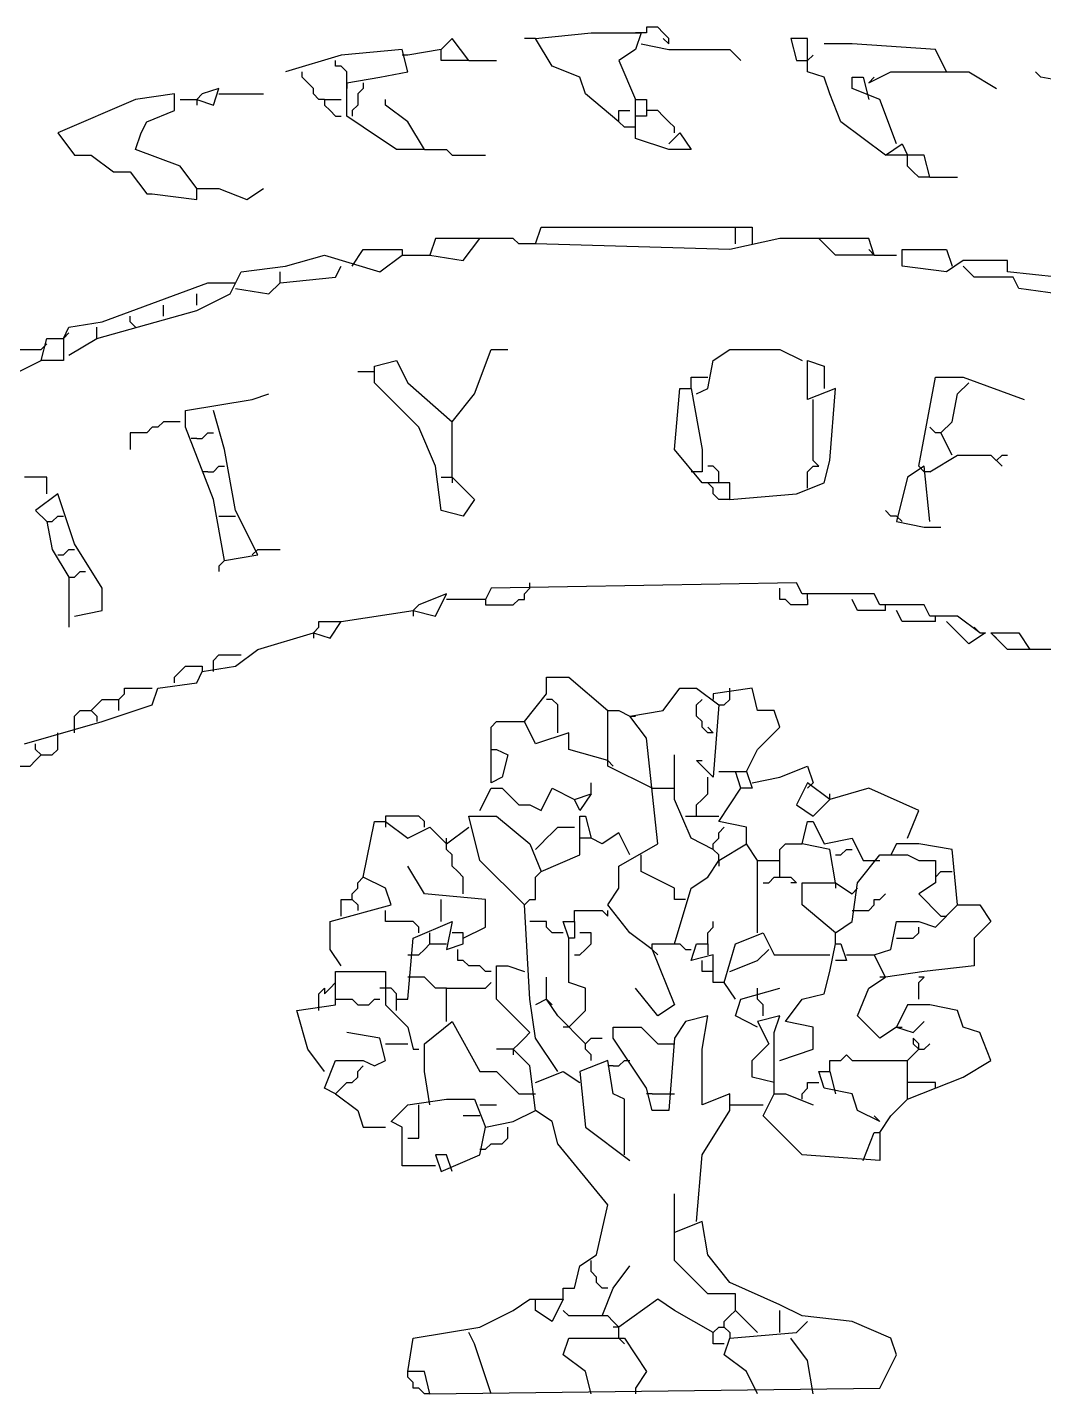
# Model space of a CAD drawing. Header units: inches. Extents: x 0.1 to 9.75, y 0.02 to 4.75.
# Drawn here: x 2.7104 to 2.9646, y 4.0389 to 4.3806 of the extents above; entities that cross this region are included whole.
import ezdxf

# ---------------------------------------------------------------- set-up
doc = ezdxf.new("R2010")
doc.units = ezdxf.units.IN
doc.header["$MEASUREMENT"] = 0
doc.layers.add('PFV', color=179, linetype='Continuous')

msp = doc.modelspace()

# ---------------------------------------------------------------- linework, layer by layer
at = {"layer": 'PFV', "color": 1}
for p, q in [((2.868056, 4.380556), (2.865278, 4.380556)), ((2.865278, 4.380556), (2.865278, 4.379167)), ((2.869444, 4.379167), (2.868056, 4.380556)), ((2.816667, 4.377778), (2.813889, 4.375)), ((2.820833, 4.372222), (2.816667, 4.377778)), ((2.8375, 4.377778), (2.834722, 4.377778)), ((2.8375, 4.377778), (2.851389, 4.379167)), ((2.841667, 4.370833), (2.8375, 4.377778)), ((2.851389, 4.379167), (2.863889, 4.379167)), ((2.863889, 4.379167), (2.8625, 4.375)), ((2.863889, 4.379167), (2.8625, 4.379167)), ((2.865278, 4.379167), (2.863889, 4.379167)), ((2.870833, 4.377778), (2.869444, 4.379167)), ((2.870833, 4.376389), (2.869444, 4.377778)), ((2.870833, 4.376389), (2.870833, 4.377778)), ((2.905556, 4.377778), (2.901389, 4.377778)), ((2.901389, 4.377778), (2.902778, 4.372222)), ((2.905556, 4.369444), (2.905556, 4.377778)), ((2.788889, 4.373611), (2.775, 4.369444)), ((2.804167, 4.375), (2.788889, 4.373611)), ((2.805556, 4.369444), (2.804167, 4.375)), ((2.805556, 4.373611), (2.804167, 4.373611)), ((2.813889, 4.375), (2.805556, 4.373611)), ((2.813889, 4.372222), (2.813889, 4.375)), ((2.8625, 4.375), (2.858333, 4.372222)), ((2.863889, 4.376389), (2.870833, 4.375)), ((2.870833, 4.375), (2.886111, 4.375)), ((2.886111, 4.375), (2.888889, 4.372222)), ((2.905556, 4.372222), (2.906944, 4.373611)), ((2.916667, 4.376389), (2.909722, 4.376389)), ((2.9375, 4.375), (2.916667, 4.376389)), ((2.940278, 4.369444), (2.9375, 4.375)), ((2.7875, 4.370833), (2.7875, 4.372222)), ((2.788889, 4.370833), (2.7875, 4.370833)), ((2.790278, 4.369444), (2.788889, 4.370833)), ((2.820833, 4.372222), (2.813889, 4.372222)), ((2.820833, 4.372222), (2.827778, 4.372222)), ((2.848611, 4.368056), (2.841667, 4.370833)), ((2.858333, 4.372222), (2.8625, 4.3625)), ((2.902778, 4.372222), (2.905556, 4.372222)), ((2.779167, 4.368056), (2.779167, 4.369444)), ((2.780556, 4.366667), (2.779167, 4.368056)), ((2.781944, 4.365278), (2.780556, 4.366667)), ((2.790278, 4.366667), (2.790278, 4.369444)), ((2.790278, 4.366667), (2.798611, 4.368056)), ((2.790278, 4.358333), (2.790278, 4.366667)), ((2.790278, 4.366667), (2.790278, 4.365278)), ((2.794444, 4.366667), (2.794444, 4.365278)), ((2.798611, 4.368056), (2.805556, 4.369444)), ((2.85, 4.363889), (2.848611, 4.368056)), ((2.909722, 4.368056), (2.905556, 4.369444)), ((2.911111, 4.363889), (2.909722, 4.368056)), ((2.916667, 4.365278), (2.916667, 4.368056)), ((2.916667, 4.368056), (2.919444, 4.368056)), ((2.919444, 4.368056), (2.920833, 4.3625)), ((2.920833, 4.366667), (2.926389, 4.369444)), ((2.920833, 4.366667), (2.922222, 4.368056)), ((2.926389, 4.369444), (2.945833, 4.369444)), ((2.945833, 4.369444), (2.952778, 4.365278)), ((2.963889, 4.368056), (2.9625, 4.369444)), ((2.979167, 4.365278), (2.963889, 4.368056)), ((2.747222, 4.363889), (2.7375, 4.3625)), ((2.747222, 4.359722), (2.747222, 4.363889)), ((2.754167, 4.363889), (2.752778, 4.3625)), ((2.758333, 4.365278), (2.754167, 4.363889)), ((2.756944, 4.361111), (2.758333, 4.365278)), ((2.758333, 4.363889), (2.769444, 4.363889)), ((2.781944, 4.363889), (2.781944, 4.365278)), ((2.783333, 4.3625), (2.781944, 4.363889)), ((2.794444, 4.365278), (2.793056, 4.363889)), ((2.793056, 4.363889), (2.793056, 4.361111)), ((2.858333, 4.356944), (2.85, 4.363889)), ((2.913889, 4.356944), (2.911111, 4.363889)), ((2.923611, 4.3625), (2.916667, 4.365278)), ((2.7375, 4.3625), (2.718056, 4.354167)), ((2.740278, 4.356944), (2.747222, 4.359722)), ((2.748611, 4.3625), (2.752778, 4.3625)), ((2.752778, 4.3625), (2.756944, 4.361111)), ((2.752778, 4.3625), (2.752778, 4.361111)), ((2.784722, 4.3625), (2.783333, 4.3625)), ((2.784722, 4.3625), (2.788889, 4.3625)), ((2.784722, 4.3625), (2.784722, 4.361111)), ((2.784722, 4.361111), (2.786111, 4.359722)), ((2.786111, 4.359722), (2.7875, 4.358333)), ((2.793056, 4.361111), (2.791667, 4.359722)), ((2.791667, 4.359722), (2.791667, 4.358333)), ((2.8, 4.361111), (2.8, 4.3625)), ((2.805556, 4.356944), (2.8, 4.361111)), ((2.858333, 4.356944), (2.858333, 4.359722)), ((2.858333, 4.359722), (2.861111, 4.359722)), ((2.8625, 4.352778), (2.8625, 4.3625)), ((2.8625, 4.3625), (2.865278, 4.3625)), ((2.865278, 4.3625), (2.865278, 4.358333)), ((2.868056, 4.359722), (2.865278, 4.359722)), ((2.869444, 4.358333), (2.868056, 4.359722)), ((2.927778, 4.351389), (2.923611, 4.3625)), ((2.738889, 4.354167), (2.740278, 4.356944)), ((2.7875, 4.358333), (2.788889, 4.358333)), ((2.794444, 4.355556), (2.790278, 4.358333)), ((2.809722, 4.35), (2.805556, 4.356944)), ((2.859722, 4.355556), (2.858333, 4.356944)), ((2.865278, 4.358333), (2.8625, 4.358333)), ((2.870833, 4.356944), (2.869444, 4.358333)), ((2.872222, 4.355556), (2.870833, 4.356944)), ((2.925, 4.348611), (2.913889, 4.356944)), ((2.718056, 4.354167), (2.722222, 4.348611)), ((2.7375, 4.35), (2.738889, 4.354167)), ((2.802778, 4.35), (2.794444, 4.355556)), ((2.8625, 4.355556), (2.859722, 4.355556)), ((2.870833, 4.351389), (2.873611, 4.354167)), ((2.872222, 4.354167), (2.872222, 4.355556)), ((2.873611, 4.354167), (2.876389, 4.35)), ((2.748611, 4.345833), (2.7375, 4.35)), ((2.809722, 4.35), (2.802778, 4.35)), ((2.809722, 4.35), (2.815278, 4.35)), ((2.815278, 4.35), (2.816667, 4.348611)), ((2.870833, 4.35), (2.8625, 4.352778)), ((2.876389, 4.35), (2.870833, 4.35)), ((2.925, 4.348611), (2.929167, 4.351389)), ((2.929167, 4.351389), (2.930556, 4.348611)), ((2.722222, 4.348611), (2.726389, 4.348611)), ((2.726389, 4.348611), (2.731944, 4.344444)), ((2.816667, 4.348611), (2.825, 4.348611)), ((2.934722, 4.348611), (2.925, 4.348611)), ((2.930556, 4.345833), (2.930556, 4.348611)), ((2.936111, 4.343056), (2.934722, 4.348611)), ((2.731944, 4.344444), (2.736111, 4.344444)), ((2.736111, 4.344444), (2.740278, 4.338889)), ((2.752778, 4.340278), (2.748611, 4.345833)), ((2.931944, 4.344444), (2.930556, 4.345833)), ((2.933333, 4.343056), (2.931944, 4.344444)), ((2.936111, 4.343056), (2.933333, 4.343056)), ((2.936111, 4.343056), (2.943056, 4.343056)), ((2.752778, 4.3375), (2.752778, 4.340278)), ((2.752778, 4.340278), (2.758333, 4.340278)), ((2.758333, 4.340278), (2.765278, 4.3375)), ((2.765278, 4.3375), (2.769444, 4.340278)), ((2.740278, 4.338889), (2.741667, 4.338889)), ((2.741667, 4.338889), (2.752778, 4.3375)), ((2.8375, 4.326389), (2.838889, 4.330556)), ((2.838889, 4.330556), (2.891667, 4.330556)), ((2.8875, 4.326389), (2.8875, 4.330556)), ((2.891667, 4.330556), (2.891667, 4.326389)), ((2.8125, 4.327778), (2.811111, 4.323611)), ((2.823611, 4.327778), (2.8125, 4.327778)), ((2.819444, 4.322222), (2.823611, 4.327778)), ((2.831944, 4.327778), (2.823611, 4.327778)), ((2.833333, 4.326389), (2.831944, 4.327778)), ((2.8375, 4.326389), (2.833333, 4.326389)), ((2.886111, 4.325), (2.8375, 4.326389)), ((2.898611, 4.327778), (2.886111, 4.325)), ((2.920833, 4.327778), (2.898611, 4.327778)), ((2.9125, 4.323611), (2.908333, 4.327778)), ((2.922222, 4.323611), (2.920833, 4.327778)), ((2.775, 4.320833), (2.784722, 4.323611)), ((2.784722, 4.323611), (2.798611, 4.319444)), ((2.791667, 4.320833), (2.794444, 4.325)), ((2.794444, 4.325), (2.804167, 4.325)), ((2.798611, 4.319444), (2.804167, 4.323611)), ((2.804167, 4.325), (2.804167, 4.323611)), ((2.804167, 4.323611), (2.811111, 4.323611)), ((2.811111, 4.323611), (2.819444, 4.322222)), ((2.922222, 4.323611), (2.9125, 4.323611)), ((2.922222, 4.323611), (2.920833, 4.325)), ((2.922222, 4.323611), (2.927778, 4.323611)), ((2.929167, 4.320833), (2.929167, 4.325)), ((2.929167, 4.325), (2.940278, 4.325)), ((2.940278, 4.325), (2.941667, 4.320833)), ((2.944444, 4.322222), (2.940278, 4.319444)), ((2.955556, 4.322222), (2.944444, 4.322222)), ((2.955556, 4.319444), (2.955556, 4.322222)), ((2.761111, 4.313889), (2.763889, 4.319444)), ((2.763889, 4.319444), (2.775, 4.320833)), ((2.773611, 4.316667), (2.773611, 4.319444)), ((2.7875, 4.318056), (2.788889, 4.320833)), ((2.940278, 4.319444), (2.929167, 4.320833)), ((2.947222, 4.318056), (2.944444, 4.320833)), ((2.968056, 4.318056), (2.955556, 4.319444)), ((2.729167, 4.306944), (2.755556, 4.316667)), ((2.755556, 4.316667), (2.7625, 4.316667)), ((2.7625, 4.315278), (2.770833, 4.313889)), ((2.770833, 4.313889), (2.773611, 4.316667)), ((2.773611, 4.316667), (2.7875, 4.318056)), ((2.956944, 4.318056), (2.947222, 4.318056)), ((2.958333, 4.315278), (2.956944, 4.318056)), ((2.968056, 4.313889), (2.958333, 4.315278)), ((2.752778, 4.309722), (2.761111, 4.313889)), ((2.752778, 4.311111), (2.752778, 4.313889)), ((2.727778, 4.302778), (2.752778, 4.309722)), ((2.744444, 4.308333), (2.744444, 4.311111)), ((2.719444, 4.302778), (2.720833, 4.305556)), ((2.720833, 4.305556), (2.729167, 4.306944)), ((2.727778, 4.302778), (2.727778, 4.305556)), ((2.736111, 4.306944), (2.736111, 4.308333)), ((2.7375, 4.305556), (2.736111, 4.306944)), ((2.713889, 4.297222), (2.715278, 4.302778)), ((2.715278, 4.302778), (2.719444, 4.302778)), ((2.719444, 4.302778), (2.720833, 4.304167)), ((2.719444, 4.302778), (2.719444, 4.297222)), ((2.719444, 4.302778), (2.719444, 4.301389)), ((2.720833, 4.298611), (2.727778, 4.302778)), ((2.708333, 4.3), (2.713889, 4.3)), ((2.713889, 4.3), (2.715278, 4.301389)), ((2.822222, 4.288889), (2.826389, 4.3)), ((2.826389, 4.3), (2.830556, 4.3)), ((2.881944, 4.297222), (2.886111, 4.3)), ((2.886111, 4.3), (2.898611, 4.3)), ((2.898611, 4.3), (2.904167, 4.297222)), ((2.672222, 4.276389), (2.713889, 4.297222)), ((2.719444, 4.297222), (2.713889, 4.297222)), ((2.797222, 4.295833), (2.802778, 4.297222)), ((2.797222, 4.291667), (2.797222, 4.295833)), ((2.802778, 4.297222), (2.805556, 4.291667)), ((2.880556, 4.290278), (2.881944, 4.297222)), ((2.905556, 4.2875), (2.905556, 4.297222)), ((2.905556, 4.297222), (2.909722, 4.295833)), ((2.909722, 4.295833), (2.909722, 4.290278)), ((2.797222, 4.294444), (2.793056, 4.294444)), ((2.808333, 4.280556), (2.797222, 4.291667)), ((2.805556, 4.291667), (2.816667, 4.281944)), ((2.876389, 4.290278), (2.876389, 4.293056)), ((2.876389, 4.293056), (2.880556, 4.293056)), ((2.933333, 4.270833), (2.9375, 4.293056)), ((2.9375, 4.293056), (2.944444, 4.293056)), ((2.943056, 4.288889), (2.945833, 4.291667)), ((2.944444, 4.293056), (2.959722, 4.2875)), ((2.766667, 4.2875), (2.770833, 4.288889)), ((2.816667, 4.281944), (2.822222, 4.288889)), ((2.872222, 4.275), (2.873611, 4.290278)), ((2.873611, 4.290278), (2.876389, 4.290278)), ((2.876389, 4.290278), (2.879167, 4.275)), ((2.877778, 4.288889), (2.880556, 4.290278)), ((2.9125, 4.290278), (2.905556, 4.2875)), ((2.911111, 4.272222), (2.9125, 4.290278)), ((2.941667, 4.281944), (2.943056, 4.288889)), ((2.75, 4.284722), (2.766667, 4.2875)), ((2.75, 4.280556), (2.75, 4.284722)), ((2.759722, 4.275), (2.756944, 4.284722)), ((2.906944, 4.272222), (2.906944, 4.2875)), ((2.744444, 4.281944), (2.743056, 4.280556)), ((2.748611, 4.281944), (2.744444, 4.281944)), ((2.816667, 4.268056), (2.816667, 4.281944)), ((2.938889, 4.279167), (2.941667, 4.281944)), ((2.740278, 4.279167), (2.736111, 4.279167)), ((2.736111, 4.279167), (2.736111, 4.275)), ((2.741667, 4.280556), (2.740278, 4.279167)), ((2.743056, 4.280556), (2.741667, 4.280556)), ((2.756944, 4.2625), (2.75, 4.280556)), ((2.752778, 4.277778), (2.751389, 4.277778)), ((2.752778, 4.277778), (2.754167, 4.277778)), ((2.754167, 4.277778), (2.755556, 4.279167)), ((2.755556, 4.279167), (2.756944, 4.279167)), ((2.8125, 4.270833), (2.808333, 4.280556)), ((2.9375, 4.279167), (2.936111, 4.280556)), ((2.938889, 4.279167), (2.9375, 4.279167)), ((2.941667, 4.273611), (2.938889, 4.279167)), ((2.7625, 4.259722), (2.759722, 4.275)), ((2.879167, 4.266667), (2.872222, 4.275)), ((2.879167, 4.275), (2.879167, 4.269444)), ((2.908333, 4.270833), (2.906944, 4.272222)), ((2.909722, 4.266667), (2.911111, 4.272222)), ((2.936111, 4.269444), (2.943056, 4.273611)), ((2.943056, 4.273611), (2.951389, 4.273611)), ((2.951389, 4.273611), (2.954167, 4.270833)), ((2.952778, 4.272222), (2.954167, 4.273611)), ((2.954167, 4.273611), (2.955556, 4.273611)), ((2.715278, 4.268056), (2.709722, 4.268056)), ((2.715278, 4.263889), (2.715278, 4.268056)), ((2.755556, 4.269444), (2.754167, 4.269444)), ((2.755556, 4.269444), (2.756944, 4.269444)), ((2.756944, 4.269444), (2.758333, 4.270833)), ((2.758333, 4.270833), (2.759722, 4.270833)), ((2.813889, 4.259722), (2.8125, 4.270833)), ((2.813889, 4.268056), (2.816667, 4.268056)), ((2.816667, 4.268056), (2.822222, 4.2625)), ((2.816667, 4.268056), (2.816667, 4.266667)), ((2.877778, 4.269444), (2.876389, 4.269444)), ((2.879167, 4.269444), (2.877778, 4.269444)), ((2.881944, 4.270833), (2.880556, 4.270833)), ((2.883333, 4.269444), (2.881944, 4.270833)), ((2.883333, 4.266667), (2.883333, 4.269444)), ((2.905556, 4.269444), (2.906944, 4.270833)), ((2.905556, 4.265278), (2.905556, 4.269444)), ((2.906944, 4.270833), (2.908333, 4.270833)), ((2.930556, 4.268056), (2.927778, 4.256944)), ((2.934722, 4.270833), (2.930556, 4.268056)), ((2.934722, 4.269444), (2.933333, 4.270833)), ((2.936111, 4.256944), (2.934722, 4.270833)), ((2.936111, 4.269444), (2.934722, 4.269444)), ((2.886111, 4.266667), (2.879167, 4.266667)), ((2.881944, 4.265278), (2.880556, 4.266667)), ((2.881944, 4.263889), (2.881944, 4.265278)), ((2.886111, 4.2625), (2.886111, 4.266667)), ((2.902778, 4.263889), (2.909722, 4.266667)), ((2.718056, 4.263889), (2.7125, 4.259722)), ((2.722222, 4.251389), (2.718056, 4.263889)), ((2.759722, 4.247222), (2.756944, 4.2625)), ((2.822222, 4.2625), (2.819444, 4.258333)), ((2.883333, 4.2625), (2.881944, 4.263889)), ((2.886111, 4.2625), (2.883333, 4.2625)), ((2.886111, 4.2625), (2.902778, 4.263889)), ((2.7125, 4.259722), (2.715278, 4.256944)), ((2.716667, 4.256944), (2.718056, 4.258333)), ((2.718056, 4.258333), (2.719444, 4.258333)), ((2.758333, 4.258333), (2.7625, 4.258333)), ((2.768056, 4.248611), (2.7625, 4.259722)), ((2.819444, 4.258333), (2.813889, 4.259722)), ((2.926389, 4.258333), (2.925, 4.259722)), ((2.927778, 4.258333), (2.926389, 4.258333)), ((2.927778, 4.258333), (2.929167, 4.256944)), ((2.715278, 4.256944), (2.716667, 4.25)), ((2.715278, 4.256944), (2.716667, 4.256944)), ((2.927778, 4.256944), (2.934722, 4.255556)), ((2.934722, 4.255556), (2.938889, 4.255556)), ((2.729167, 4.240278), (2.722222, 4.251389)), ((2.716667, 4.25), (2.720833, 4.243056)), ((2.718056, 4.248611), (2.719444, 4.248611)), ((2.719444, 4.248611), (2.720833, 4.25)), ((2.720833, 4.25), (2.722222, 4.25)), ((2.759722, 4.247222), (2.758333, 4.245833)), ((2.759722, 4.247222), (2.768056, 4.248611)), ((2.768056, 4.25), (2.766667, 4.248611)), ((2.768056, 4.25), (2.773611, 4.25)), ((2.722222, 4.243056), (2.723611, 4.244444)), ((2.723611, 4.244444), (2.725, 4.244444)), ((2.758333, 4.245833), (2.758333, 4.244444)), ((2.720833, 4.243056), (2.720833, 4.230556)), ((2.720833, 4.243056), (2.722222, 4.243056)), ((2.729167, 4.234722), (2.729167, 4.240278)), ((2.826389, 4.240278), (2.825, 4.2375)), ((2.902778, 4.241667), (2.826389, 4.240278)), ((2.834722, 4.238889), (2.836111, 4.240278)), ((2.836111, 4.240278), (2.836111, 4.241667)), ((2.898611, 4.2375), (2.898611, 4.240278)), ((2.904167, 4.238889), (2.902778, 4.241667)), ((2.815278, 4.238889), (2.808333, 4.236111)), ((2.8125, 4.233333), (2.815278, 4.238889)), ((2.825, 4.2375), (2.815278, 4.2375)), ((2.825, 4.2375), (2.825, 4.236111)), ((2.831944, 4.236111), (2.833333, 4.2375)), ((2.833333, 4.2375), (2.834722, 4.2375)), ((2.834722, 4.2375), (2.834722, 4.238889)), ((2.9, 4.2375), (2.898611, 4.2375)), ((2.901389, 4.236111), (2.9, 4.2375)), ((2.922222, 4.238889), (2.904167, 4.238889)), ((2.905556, 4.2375), (2.905556, 4.238889)), ((2.905556, 4.2375), (2.905556, 4.236111)), ((2.918056, 4.234722), (2.916667, 4.2375)), ((2.923611, 4.236111), (2.922222, 4.238889)), ((2.722222, 4.233333), (2.729167, 4.234722)), ((2.788889, 4.231944), (2.806944, 4.234722)), ((2.808333, 4.236111), (2.806944, 4.234722)), ((2.806944, 4.234722), (2.8125, 4.233333)), ((2.806944, 4.234722), (2.806944, 4.233333)), ((2.825, 4.236111), (2.831944, 4.236111)), ((2.905556, 4.236111), (2.901389, 4.236111)), ((2.925, 4.234722), (2.918056, 4.234722)), ((2.934722, 4.236111), (2.923611, 4.236111)), ((2.925, 4.234722), (2.925, 4.236111)), ((2.929167, 4.231944), (2.927778, 4.234722)), ((2.936111, 4.233333), (2.934722, 4.236111)), ((2.943056, 4.233333), (2.936111, 4.233333)), ((2.9375, 4.231944), (2.9375, 4.233333)), ((2.948611, 4.229167), (2.943056, 4.233333)), ((2.781944, 4.229167), (2.783333, 4.230556)), ((2.783333, 4.230556), (2.783333, 4.231944)), ((2.783333, 4.231944), (2.788889, 4.231944)), ((2.786111, 4.227778), (2.788889, 4.231944)), ((2.9375, 4.231944), (2.929167, 4.231944)), ((2.945833, 4.226389), (2.940278, 4.231944)), ((2.948611, 4.229167), (2.947222, 4.230556)), ((2.768056, 4.225), (2.781944, 4.229167)), ((2.781944, 4.229167), (2.786111, 4.227778)), ((2.781944, 4.229167), (2.781944, 4.227778)), ((2.95, 4.229167), (2.945833, 4.226389)), ((2.948611, 4.229167), (2.95, 4.229167)), ((2.955556, 4.225), (2.951389, 4.229167)), ((2.951389, 4.229167), (2.958333, 4.229167)), ((2.951389, 4.229167), (2.952778, 4.227778)), ((2.958333, 4.229167), (2.961111, 4.225)), ((2.756944, 4.222222), (2.758333, 4.223611)), ((2.758333, 4.223611), (2.763889, 4.223611)), ((2.7625, 4.220833), (2.768056, 4.225)), ((2.970833, 4.225), (2.955556, 4.225)), ((2.748611, 4.219444), (2.75, 4.220833)), ((2.75, 4.220833), (2.754167, 4.220833)), ((2.754167, 4.219444), (2.7625, 4.220833)), ((2.754167, 4.220833), (2.754167, 4.219444)), ((2.756944, 4.219444), (2.756944, 4.222222)), ((2.743056, 4.215278), (2.752778, 4.216667)), ((2.747222, 4.218056), (2.748611, 4.219444)), ((2.747222, 4.216667), (2.747222, 4.218056)), ((2.752778, 4.216667), (2.754167, 4.219444)), ((2.840278, 4.213889), (2.840278, 4.218056)), ((2.840278, 4.218056), (2.845833, 4.218056)), ((2.845833, 4.218056), (2.855556, 4.209722)), ((2.733333, 4.2125), (2.734722, 4.213889)), ((2.734722, 4.213889), (2.734722, 4.215278)), ((2.734722, 4.215278), (2.741667, 4.215278)), ((2.741667, 4.211111), (2.743056, 4.215278)), ((2.834722, 4.206944), (2.840278, 4.213889)), ((2.869444, 4.209722), (2.873611, 4.215278)), ((2.873611, 4.215278), (2.877778, 4.215278)), ((2.877778, 4.215278), (2.883333, 4.211111)), ((2.891667, 4.215278), (2.881944, 4.213889)), ((2.881944, 4.213889), (2.881944, 4.2125)), ((2.886111, 4.2125), (2.886111, 4.215278)), ((2.893056, 4.209722), (2.891667, 4.215278)), ((2.722222, 4.208333), (2.723611, 4.209722)), ((2.723611, 4.209722), (2.726389, 4.209722)), ((2.726389, 4.209722), (2.727778, 4.211111)), ((2.726389, 4.209722), (2.727778, 4.208333)), ((2.727778, 4.211111), (2.729167, 4.2125)), ((2.729167, 4.2125), (2.733333, 4.2125)), ((2.729167, 4.206944), (2.741667, 4.211111)), ((2.733333, 4.209722), (2.733333, 4.2125)), ((2.841667, 4.2125), (2.840278, 4.2125)), ((2.843056, 4.211111), (2.841667, 4.2125)), ((2.843056, 4.204167), (2.843056, 4.211111)), ((2.855556, 4.204167), (2.855556, 4.209722)), ((2.855556, 4.209722), (2.858333, 4.209722)), ((2.858333, 4.209722), (2.861111, 4.208333)), ((2.861111, 4.208333), (2.869444, 4.209722)), ((2.877778, 4.211111), (2.879167, 4.2125)), ((2.877778, 4.208333), (2.877778, 4.211111)), ((2.883333, 4.211111), (2.881944, 4.193056)), ((2.883333, 4.211111), (2.884722, 4.211111)), ((2.884722, 4.211111), (2.886111, 4.2125)), ((2.897222, 4.209722), (2.893056, 4.209722)), ((2.898611, 4.205556), (2.897222, 4.209722)), ((2.709722, 4.201389), (2.729167, 4.206944)), ((2.722222, 4.204167), (2.722222, 4.208333)), ((2.727778, 4.208333), (2.727778, 4.206944)), ((2.826389, 4.205556), (2.827778, 4.206944)), ((2.827778, 4.206944), (2.834722, 4.206944)), ((2.8375, 4.201389), (2.834722, 4.206944)), ((2.865278, 4.202778), (2.861111, 4.208333)), ((2.861111, 4.208333), (2.8625, 4.208333)), ((2.879167, 4.206944), (2.877778, 4.208333)), ((2.879167, 4.205556), (2.879167, 4.206944)), ((2.718056, 4.2), (2.718056, 4.204167)), ((2.826389, 4.2), (2.826389, 4.205556)), ((2.845833, 4.204167), (2.8375, 4.201389)), ((2.845833, 4.2), (2.845833, 4.204167)), ((2.855556, 4.195833), (2.855556, 4.204167)), ((2.868056, 4.176389), (2.865278, 4.202778)), ((2.880556, 4.204167), (2.879167, 4.205556)), ((2.881944, 4.204167), (2.880556, 4.205556)), ((2.881944, 4.204167), (2.880556, 4.204167)), ((2.893056, 4.2), (2.898611, 4.205556)), ((2.7125, 4.2), (2.7125, 4.201389)), ((2.713889, 4.198611), (2.7125, 4.2)), ((2.716667, 4.198611), (2.718056, 4.2)), ((2.826389, 4.2), (2.827778, 4.2)), ((2.826389, 4.191667), (2.826389, 4.2)), ((2.827778, 4.2), (2.830556, 4.198611)), ((2.855556, 4.197222), (2.845833, 4.2)), ((2.890278, 4.194444), (2.893056, 4.2)), ((2.706944, 4.195833), (2.711111, 4.195833)), ((2.711111, 4.195833), (2.7125, 4.197222)), ((2.7125, 4.197222), (2.713889, 4.198611)), ((2.713889, 4.198611), (2.716667, 4.198611)), ((2.830556, 4.198611), (2.829167, 4.193056)), ((2.855556, 4.197222), (2.856944, 4.195833)), ((2.866667, 4.190278), (2.855556, 4.195833)), ((2.872222, 4.1875), (2.872222, 4.198611)), ((2.881944, 4.193056), (2.877778, 4.197222)), ((2.877778, 4.197222), (2.879167, 4.197222)), ((2.898611, 4.193056), (2.905556, 4.195833)), ((2.905556, 4.195833), (2.906944, 4.191667)), ((2.829167, 4.193056), (2.826389, 4.191667)), ((2.880556, 4.188889), (2.880556, 4.193056)), ((2.883333, 4.194444), (2.8875, 4.194444)), ((2.888889, 4.190278), (2.8875, 4.194444)), ((2.8875, 4.194444), (2.890278, 4.194444)), ((2.890278, 4.194444), (2.891667, 4.190278)), ((2.891667, 4.191667), (2.898611, 4.193056)), ((2.823611, 4.184722), (2.826389, 4.190278)), ((2.826389, 4.190278), (2.829167, 4.190278)), ((2.829167, 4.190278), (2.833333, 4.186111)), ((2.838889, 4.184722), (2.841667, 4.190278)), ((2.841667, 4.190278), (2.847222, 4.1875)), ((2.847222, 4.1875), (2.851389, 4.188889)), ((2.851389, 4.188889), (2.848611, 4.184722)), ((2.851389, 4.188889), (2.851389, 4.191667)), ((2.866667, 4.190278), (2.872222, 4.190278)), ((2.879167, 4.1875), (2.880556, 4.188889)), ((2.883333, 4.181944), (2.888889, 4.190278)), ((2.891667, 4.190278), (2.888889, 4.190278)), ((2.905556, 4.191667), (2.902778, 4.186111)), ((2.911111, 4.1875), (2.905556, 4.191667)), ((2.906944, 4.191667), (2.905556, 4.190278)), ((2.920833, 4.190278), (2.911111, 4.1875)), ((2.911111, 4.1875), (2.911111, 4.188889)), ((2.933333, 4.184722), (2.920833, 4.190278)), ((2.833333, 4.186111), (2.836111, 4.186111)), ((2.836111, 4.186111), (2.838889, 4.184722)), ((2.848611, 4.184722), (2.847222, 4.1875)), ((2.876389, 4.177778), (2.872222, 4.1875)), ((2.877778, 4.186111), (2.879167, 4.1875)), ((2.877778, 4.183333), (2.877778, 4.186111)), ((2.902778, 4.186111), (2.906944, 4.183333)), ((2.906944, 4.183333), (2.911111, 4.1875)), ((2.808333, 4.183333), (2.8, 4.183333)), ((2.8, 4.183333), (2.8, 4.181944)), ((2.809722, 4.181944), (2.808333, 4.183333)), ((2.823611, 4.172222), (2.820833, 4.183333)), ((2.820833, 4.183333), (2.827778, 4.183333)), ((2.827778, 4.183333), (2.836111, 4.176389)), ((2.848611, 4.173611), (2.848611, 4.183333)), ((2.848611, 4.183333), (2.85, 4.183333)), ((2.85, 4.183333), (2.851389, 4.177778)), ((2.875, 4.183333), (2.883333, 4.183333)), ((2.930556, 4.177778), (2.933333, 4.184722)), ((2.794444, 4.168056), (2.797222, 4.181944)), ((2.797222, 4.181944), (2.8, 4.181944)), ((2.8, 4.181944), (2.805556, 4.177778)), ((2.8, 4.181944), (2.8, 4.180556)), ((2.805556, 4.177778), (2.811111, 4.180556)), ((2.809722, 4.180556), (2.809722, 4.181944)), ((2.811111, 4.180556), (2.815278, 4.176389)), ((2.815278, 4.176389), (2.820833, 4.180556)), ((2.840278, 4.177778), (2.841667, 4.179167)), ((2.841667, 4.179167), (2.843056, 4.180556)), ((2.843056, 4.180556), (2.847222, 4.180556)), ((2.858333, 4.179167), (2.854167, 4.176389)), ((2.861111, 4.173611), (2.858333, 4.179167)), ((2.890278, 4.180556), (2.883333, 4.181944)), ((2.883333, 4.179167), (2.884722, 4.180556)), ((2.883333, 4.177778), (2.883333, 4.179167)), ((2.890278, 4.176389), (2.890278, 4.180556)), ((2.904167, 4.176389), (2.905556, 4.181944)), ((2.905556, 4.181944), (2.906944, 4.181944)), ((2.906944, 4.181944), (2.909722, 4.176389)), ((2.815278, 4.176389), (2.815278, 4.177778)), ((2.815278, 4.175), (2.815278, 4.176389)), ((2.836111, 4.176389), (2.838889, 4.169444)), ((2.8375, 4.175), (2.838889, 4.176389)), ((2.838889, 4.176389), (2.840278, 4.177778)), ((2.851389, 4.177778), (2.848611, 4.177778)), ((2.854167, 4.176389), (2.851389, 4.177778)), ((2.858333, 4.170833), (2.868056, 4.176389)), ((2.881944, 4.175), (2.876389, 4.177778)), ((2.881944, 4.176389), (2.883333, 4.177778)), ((2.881944, 4.175), (2.881944, 4.176389)), ((2.883333, 4.172222), (2.890278, 4.176389)), ((2.893056, 4.172222), (2.890278, 4.176389)), ((2.898611, 4.175), (2.9, 4.176389)), ((2.9, 4.176389), (2.904167, 4.176389)), ((2.911111, 4.175), (2.904167, 4.176389)), ((2.909722, 4.176389), (2.916667, 4.177778)), ((2.916667, 4.177778), (2.919444, 4.172222)), ((2.927778, 4.176389), (2.926389, 4.173611)), ((2.933333, 4.176389), (2.927778, 4.176389)), ((2.941667, 4.175), (2.933333, 4.176389)), ((2.816667, 4.173611), (2.815278, 4.175)), ((2.816667, 4.170833), (2.816667, 4.173611)), ((2.834722, 4.161111), (2.823611, 4.172222)), ((2.838889, 4.169444), (2.848611, 4.173611)), ((2.863889, 4.169444), (2.863889, 4.173611)), ((2.880556, 4.168056), (2.883333, 4.172222)), ((2.883333, 4.173611), (2.881944, 4.175)), ((2.883333, 4.172222), (2.883333, 4.173611)), ((2.883333, 4.172222), (2.883333, 4.170833)), ((2.893056, 4.154167), (2.893056, 4.172222)), ((2.893056, 4.172222), (2.898611, 4.172222)), ((2.898611, 4.168056), (2.898611, 4.175)), ((2.9125, 4.166667), (2.911111, 4.175)), ((2.9125, 4.173611), (2.913889, 4.173611)), ((2.913889, 4.173611), (2.915278, 4.175)), ((2.915278, 4.175), (2.916667, 4.175)), ((2.918056, 4.166667), (2.923611, 4.173611)), ((2.919444, 4.172222), (2.922222, 4.172222)), ((2.922222, 4.172222), (2.923611, 4.172222)), ((2.923611, 4.173611), (2.930556, 4.173611)), ((2.930556, 4.173611), (2.933333, 4.172222)), ((2.933333, 4.172222), (2.9375, 4.172222)), ((2.9375, 4.172222), (2.9375, 4.166667)), ((2.943056, 4.161111), (2.941667, 4.175)), ((2.809722, 4.163889), (2.805556, 4.170833)), ((2.818056, 4.169444), (2.816667, 4.170833)), ((2.819444, 4.168056), (2.818056, 4.169444)), ((2.8375, 4.168056), (2.838889, 4.169444)), ((2.858333, 4.165278), (2.858333, 4.170833)), ((2.872222, 4.165278), (2.863889, 4.169444)), ((2.938889, 4.169444), (2.9375, 4.168056)), ((2.938889, 4.169444), (2.941667, 4.169444)), ((2.791667, 4.163889), (2.793056, 4.165278)), ((2.793056, 4.166667), (2.794444, 4.168056)), ((2.793056, 4.165278), (2.793056, 4.166667)), ((2.8, 4.165278), (2.794444, 4.168056)), ((2.801389, 4.161111), (2.8, 4.165278)), ((2.819444, 4.163889), (2.819444, 4.168056)), ((2.8375, 4.1625), (2.8375, 4.168056)), ((2.855556, 4.161111), (2.858333, 4.165278)), ((2.872222, 4.151389), (2.876389, 4.165278)), ((2.872222, 4.1625), (2.872222, 4.165278)), ((2.876389, 4.165278), (2.880556, 4.168056)), ((2.894444, 4.166667), (2.895833, 4.166667)), ((2.895833, 4.166667), (2.897222, 4.168056)), ((2.897222, 4.168056), (2.901389, 4.168056)), ((2.901389, 4.168056), (2.902778, 4.166667)), ((2.902778, 4.166667), (2.901389, 4.166667)), ((2.904167, 4.161111), (2.904167, 4.166667)), ((2.904167, 4.166667), (2.9125, 4.166667)), ((2.9125, 4.166667), (2.916667, 4.163889)), ((2.9125, 4.166667), (2.9125, 4.165278)), ((2.916667, 4.156944), (2.918056, 4.166667)), ((2.916667, 4.163889), (2.918056, 4.165278)), ((2.9375, 4.166667), (2.933333, 4.163889)), ((2.788889, 4.158333), (2.788889, 4.1625)), ((2.788889, 4.1625), (2.791667, 4.1625)), ((2.791667, 4.1625), (2.791667, 4.163889)), ((2.791667, 4.1625), (2.793056, 4.161111)), ((2.825, 4.1625), (2.809722, 4.163889)), ((2.813889, 4.156944), (2.813889, 4.1625)), ((2.825, 4.155556), (2.825, 4.1625)), ((2.834722, 4.161111), (2.836111, 4.1625)), ((2.836111, 4.1625), (2.8375, 4.1625)), ((2.875, 4.1625), (2.872222, 4.1625)), ((2.922222, 4.161111), (2.922222, 4.1625)), ((2.922222, 4.1625), (2.923611, 4.1625)), ((2.923611, 4.1625), (2.925, 4.163889)), ((2.933333, 4.163889), (2.938889, 4.158333)), ((2.786111, 4.156944), (2.801389, 4.161111)), ((2.793056, 4.161111), (2.793056, 4.159722)), ((2.8, 4.156944), (2.8, 4.159722)), ((2.836111, 4.1375), (2.834722, 4.161111)), ((2.847222, 4.156944), (2.847222, 4.159722)), ((2.847222, 4.159722), (2.854167, 4.159722)), ((2.854167, 4.159722), (2.855556, 4.158333)), ((2.861111, 4.154167), (2.855556, 4.161111)), ((2.855556, 4.158333), (2.855556, 4.159722)), ((2.9125, 4.154167), (2.904167, 4.161111)), ((2.916667, 4.159722), (2.920833, 4.159722)), ((2.920833, 4.159722), (2.922222, 4.161111)), ((2.9375, 4.155556), (2.943056, 4.161111)), ((2.938889, 4.158333), (2.940278, 4.158333)), ((2.943056, 4.161111), (2.948611, 4.161111)), ((2.948611, 4.161111), (2.951389, 4.156944)), ((2.786111, 4.15), (2.786111, 4.156944)), ((2.806944, 4.156944), (2.8, 4.156944)), ((2.806944, 4.152778), (2.816667, 4.156944)), ((2.808333, 4.155556), (2.806944, 4.156944)), ((2.808333, 4.154167), (2.808333, 4.155556)), ((2.816667, 4.156944), (2.815278, 4.15)), ((2.819444, 4.152778), (2.825, 4.155556)), ((2.840278, 4.156944), (2.836111, 4.156944)), ((2.840278, 4.155556), (2.840278, 4.156944)), ((2.841667, 4.154167), (2.840278, 4.155556)), ((2.845833, 4.152778), (2.844444, 4.156944)), ((2.844444, 4.156944), (2.847222, 4.156944)), ((2.847222, 4.156944), (2.847222, 4.152778)), ((2.880556, 4.154167), (2.881944, 4.155556)), ((2.881944, 4.155556), (2.881944, 4.156944)), ((2.9125, 4.154167), (2.916667, 4.156944)), ((2.926389, 4.15), (2.927778, 4.156944)), ((2.927778, 4.156944), (2.933333, 4.156944)), ((2.933333, 4.156944), (2.9375, 4.155556)), ((2.933333, 4.154167), (2.933333, 4.155556)), ((2.951389, 4.156944), (2.947222, 4.152778)), ((2.805556, 4.1375), (2.806944, 4.152778)), ((2.809722, 4.15), (2.811111, 4.151389)), ((2.811111, 4.151389), (2.811111, 4.154167)), ((2.811111, 4.151389), (2.815278, 4.151389)), ((2.815278, 4.15), (2.819444, 4.151389)), ((2.819444, 4.154167), (2.816667, 4.154167)), ((2.819444, 4.151389), (2.819444, 4.154167)), ((2.844444, 4.154167), (2.841667, 4.154167)), ((2.845833, 4.141667), (2.845833, 4.152778)), ((2.847222, 4.152778), (2.845833, 4.152778)), ((2.851389, 4.154167), (2.848611, 4.154167)), ((2.85, 4.15), (2.851389, 4.151389)), ((2.851389, 4.151389), (2.851389, 4.154167)), ((2.866667, 4.15), (2.861111, 4.154167)), ((2.866667, 4.15), (2.866667, 4.151389)), ((2.866667, 4.151389), (2.873611, 4.151389)), ((2.873611, 4.151389), (2.875, 4.15)), ((2.876389, 4.147222), (2.877778, 4.151389)), ((2.877778, 4.151389), (2.880556, 4.151389)), ((2.880556, 4.151389), (2.880556, 4.154167)), ((2.880556, 4.151389), (2.880556, 4.148611)), ((2.884722, 4.141667), (2.8875, 4.151389)), ((2.8875, 4.151389), (2.894444, 4.154167)), ((2.894444, 4.154167), (2.897222, 4.148611)), ((2.911111, 4.144444), (2.9125, 4.151389)), ((2.9125, 4.151389), (2.9125, 4.154167)), ((2.9125, 4.151389), (2.913889, 4.151389)), ((2.913889, 4.151389), (2.915278, 4.147222)), ((2.927778, 4.152778), (2.931944, 4.152778)), ((2.931944, 4.152778), (2.933333, 4.154167)), ((2.947222, 4.152778), (2.947222, 4.145833)), ((2.788889, 4.145833), (2.786111, 4.15)), ((2.805556, 4.148611), (2.808333, 4.148611)), ((2.808333, 4.148611), (2.809722, 4.15)), ((2.818056, 4.147222), (2.818056, 4.15)), ((2.847222, 4.148611), (2.848611, 4.148611)), ((2.848611, 4.148611), (2.85, 4.15)), ((2.866667, 4.15), (2.872222, 4.136111)), ((2.866667, 4.15), (2.868056, 4.148611)), ((2.875, 4.15), (2.876389, 4.15)), ((2.881944, 4.148611), (2.876389, 4.147222)), ((2.881944, 4.141667), (2.881944, 4.148611)), ((2.893056, 4.147222), (2.895833, 4.15)), ((2.897222, 4.148611), (2.911111, 4.148611)), ((2.915278, 4.148611), (2.922222, 4.148611)), ((2.922222, 4.148611), (2.926389, 4.15)), ((2.925, 4.143056), (2.922222, 4.148611)), ((2.7875, 4.136111), (2.7875, 4.144444)), ((2.7875, 4.144444), (2.8, 4.144444)), ((2.8, 4.144444), (2.8, 4.136111)), ((2.819444, 4.147222), (2.818056, 4.147222)), ((2.820833, 4.145833), (2.819444, 4.147222)), ((2.823611, 4.145833), (2.820833, 4.145833)), ((2.825, 4.144444), (2.823611, 4.145833)), ((2.826389, 4.144444), (2.825, 4.144444)), ((2.827778, 4.1375), (2.827778, 4.145833)), ((2.827778, 4.145833), (2.830556, 4.145833)), ((2.830556, 4.145833), (2.834722, 4.144444)), ((2.879167, 4.144444), (2.879167, 4.147222)), ((2.881944, 4.144444), (2.879167, 4.144444)), ((2.886111, 4.144444), (2.893056, 4.147222)), ((2.909722, 4.138889), (2.911111, 4.144444)), ((2.915278, 4.147222), (2.9125, 4.147222)), ((2.934722, 4.144444), (2.925, 4.143056)), ((2.947222, 4.145833), (2.934722, 4.144444)), ((2.786111, 4.140278), (2.7875, 4.141667)), ((2.809722, 4.143056), (2.805556, 4.143056)), ((2.811111, 4.141667), (2.809722, 4.143056)), ((2.8125, 4.140278), (2.811111, 4.141667)), ((2.825, 4.140278), (2.826389, 4.141667)), ((2.840278, 4.1375), (2.840278, 4.143056)), ((2.85, 4.140278), (2.845833, 4.141667)), ((2.884722, 4.141667), (2.881944, 4.141667)), ((2.8875, 4.1375), (2.884722, 4.141667)), ((2.920833, 4.140278), (2.925, 4.143056)), ((2.925, 4.143056), (2.923611, 4.143056)), ((2.933333, 4.141667), (2.934722, 4.143056)), ((2.934722, 4.143056), (2.933333, 4.143056)), ((2.933333, 4.1375), (2.933333, 4.141667)), ((2.783333, 4.138889), (2.784722, 4.140278)), ((2.783333, 4.134722), (2.783333, 4.138889)), ((2.784722, 4.140278), (2.784722, 4.138889)), ((2.784722, 4.138889), (2.786111, 4.140278)), ((2.8, 4.140278), (2.798611, 4.140278)), ((2.801389, 4.140278), (2.8, 4.140278)), ((2.802778, 4.138889), (2.801389, 4.140278)), ((2.802778, 4.134722), (2.802778, 4.138889)), ((2.815278, 4.140278), (2.8125, 4.140278)), ((2.815278, 4.131944), (2.815278, 4.140278)), ((2.815278, 4.140278), (2.825, 4.140278)), ((2.85, 4.134722), (2.85, 4.140278)), ((2.868056, 4.133333), (2.8625, 4.140278)), ((2.888889, 4.1375), (2.898611, 4.140278)), ((2.893056, 4.138889), (2.893056, 4.140278)), ((2.893056, 4.1375), (2.893056, 4.138889)), ((2.904167, 4.1375), (2.909722, 4.138889)), ((2.918056, 4.133333), (2.920833, 4.140278)), ((2.777778, 4.134722), (2.7875, 4.136111)), ((2.780556, 4.125), (2.777778, 4.134722)), ((2.7875, 4.1375), (2.791667, 4.1375)), ((2.791667, 4.1375), (2.793056, 4.136111)), ((2.793056, 4.136111), (2.795833, 4.136111)), ((2.795833, 4.136111), (2.797222, 4.1375)), ((2.797222, 4.1375), (2.798611, 4.1375)), ((2.8, 4.136111), (2.805556, 4.130556)), ((2.802778, 4.1375), (2.805556, 4.1375)), ((2.836111, 4.129167), (2.827778, 4.1375)), ((2.8375, 4.127778), (2.836111, 4.1375)), ((2.840278, 4.1375), (2.8375, 4.136111)), ((2.843056, 4.133333), (2.840278, 4.1375)), ((2.840278, 4.1375), (2.841667, 4.136111)), ((2.845833, 4.130556), (2.85, 4.134722)), ((2.872222, 4.136111), (2.868056, 4.133333)), ((2.8875, 4.133333), (2.888889, 4.1375)), ((2.894444, 4.136111), (2.893056, 4.1375)), ((2.894444, 4.133333), (2.894444, 4.136111)), ((2.9, 4.131944), (2.904167, 4.1375)), ((2.930556, 4.136111), (2.927778, 4.130556)), ((2.936111, 4.136111), (2.930556, 4.136111)), ((2.943056, 4.134722), (2.936111, 4.136111)), ((2.944444, 4.130556), (2.943056, 4.134722)), ((2.809722, 4.126389), (2.816667, 4.131944)), ((2.816667, 4.131944), (2.823611, 4.119444)), ((2.85, 4.126389), (2.843056, 4.133333)), ((2.875, 4.131944), (2.872222, 4.127778)), ((2.880556, 4.133333), (2.875, 4.131944)), ((2.879167, 4.125), (2.880556, 4.133333)), ((2.893056, 4.130556), (2.8875, 4.133333)), ((2.898611, 4.133333), (2.893056, 4.131944)), ((2.893056, 4.131944), (2.895833, 4.126389)), ((2.897222, 4.129167), (2.898611, 4.133333)), ((2.906944, 4.130556), (2.9, 4.131944)), ((2.923611, 4.127778), (2.918056, 4.133333)), ((2.931944, 4.129167), (2.934722, 4.131944)), ((2.798611, 4.127778), (2.790278, 4.129167)), ((2.8, 4.122222), (2.798611, 4.127778)), ((2.805556, 4.130556), (2.806944, 4.125)), ((2.833333, 4.126389), (2.834722, 4.127778)), ((2.834722, 4.127778), (2.836111, 4.129167)), ((2.843056, 4.119444), (2.8375, 4.127778)), ((2.845833, 4.130556), (2.844444, 4.130556)), ((2.85, 4.126389), (2.851389, 4.127778)), ((2.851389, 4.127778), (2.854167, 4.127778)), ((2.856944, 4.127778), (2.856944, 4.130556)), ((2.856944, 4.130556), (2.863889, 4.130556)), ((2.865278, 4.115278), (2.856944, 4.127778)), ((2.863889, 4.130556), (2.868056, 4.126389)), ((2.872222, 4.127778), (2.870833, 4.109722)), ((2.897222, 4.125), (2.897222, 4.129167)), ((2.906944, 4.125), (2.906944, 4.130556)), ((2.927778, 4.130556), (2.923611, 4.127778)), ((2.927778, 4.130556), (2.931944, 4.129167)), ((2.927778, 4.130556), (2.929167, 4.130556)), ((2.933333, 4.126389), (2.931944, 4.127778)), ((2.931944, 4.127778), (2.931944, 4.126389)), ((2.948611, 4.129167), (2.944444, 4.130556)), ((2.951389, 4.122222), (2.948611, 4.129167)), ((2.784722, 4.119444), (2.780556, 4.125)), ((2.8, 4.126389), (2.805556, 4.126389)), ((2.806944, 4.125), (2.808333, 4.125)), ((2.809722, 4.119444), (2.809722, 4.126389)), ((2.831944, 4.125), (2.827778, 4.125)), ((2.831944, 4.125), (2.833333, 4.126389)), ((2.836111, 4.120833), (2.831944, 4.125)), ((2.831944, 4.125), (2.831944, 4.123611)), ((2.85, 4.125), (2.85, 4.126389)), ((2.851389, 4.123611), (2.85, 4.125)), ((2.868056, 4.126389), (2.872222, 4.126389)), ((2.879167, 4.111111), (2.879167, 4.125)), ((2.891667, 4.122222), (2.895833, 4.126389)), ((2.897222, 4.113889), (2.897222, 4.125)), ((2.898611, 4.122222), (2.906944, 4.125)), ((2.931944, 4.126389), (2.933333, 4.125)), ((2.931944, 4.123611), (2.933333, 4.125)), ((2.933333, 4.125), (2.933333, 4.126389)), ((2.933333, 4.125), (2.934722, 4.125)), ((2.934722, 4.125), (2.936111, 4.126389)), ((2.784722, 4.115278), (2.7875, 4.122222)), ((2.7875, 4.122222), (2.794444, 4.122222)), ((2.793056, 4.119444), (2.794444, 4.120833)), ((2.794444, 4.122222), (2.797222, 4.120833)), ((2.797222, 4.120833), (2.8, 4.122222)), ((2.8375, 4.109722), (2.836111, 4.120833)), ((2.855556, 4.122222), (2.848611, 4.119444)), ((2.851389, 4.122222), (2.851389, 4.123611)), ((2.856944, 4.113889), (2.855556, 4.122222)), ((2.856944, 4.120833), (2.855556, 4.120833)), ((2.856944, 4.120833), (2.858333, 4.120833)), ((2.858333, 4.120833), (2.859722, 4.122222)), ((2.859722, 4.122222), (2.861111, 4.122222)), ((2.891667, 4.118056), (2.891667, 4.122222)), ((2.911111, 4.119444), (2.911111, 4.122222)), ((2.911111, 4.122222), (2.913889, 4.122222)), ((2.913889, 4.122222), (2.915278, 4.123611)), ((2.915278, 4.123611), (2.916667, 4.122222)), ((2.916667, 4.122222), (2.930556, 4.122222)), ((2.930556, 4.122222), (2.931944, 4.123611)), ((2.930556, 4.1125), (2.930556, 4.122222)), ((2.944444, 4.118056), (2.951389, 4.122222)), ((2.791667, 4.116667), (2.793056, 4.118056)), ((2.793056, 4.118056), (2.793056, 4.119444)), ((2.811111, 4.111111), (2.809722, 4.119444)), ((2.823611, 4.119444), (2.827778, 4.119444)), ((2.827778, 4.119444), (2.833333, 4.113889)), ((2.8375, 4.116667), (2.844444, 4.119444)), ((2.844444, 4.119444), (2.848611, 4.116667)), ((2.848611, 4.119444), (2.85, 4.105556)), ((2.897222, 4.116667), (2.891667, 4.118056)), ((2.909722, 4.115278), (2.908333, 4.119444)), ((2.908333, 4.119444), (2.911111, 4.119444)), ((2.911111, 4.119444), (2.9125, 4.113889)), ((2.930556, 4.1125), (2.944444, 4.118056)), ((2.7875, 4.113889), (2.784722, 4.115278)), ((2.7875, 4.113889), (2.788889, 4.115278)), ((2.7875, 4.113889), (2.793056, 4.109722)), ((2.788889, 4.115278), (2.790278, 4.116667)), ((2.790278, 4.116667), (2.791667, 4.116667)), ((2.833333, 4.113889), (2.8375, 4.113889)), ((2.859722, 4.1125), (2.856944, 4.113889)), ((2.866667, 4.109722), (2.865278, 4.115278)), ((2.866667, 4.113889), (2.865278, 4.113889)), ((2.866667, 4.113889), (2.872222, 4.113889)), ((2.886111, 4.113889), (2.879167, 4.111111)), ((2.886111, 4.109722), (2.886111, 4.113889)), ((2.894444, 4.108333), (2.897222, 4.113889)), ((2.897222, 4.113889), (2.9, 4.113889)), ((2.9, 4.113889), (2.906944, 4.111111)), ((2.904167, 4.113889), (2.905556, 4.115278)), ((2.904167, 4.1125), (2.904167, 4.113889)), ((2.905556, 4.115278), (2.905556, 4.116667)), ((2.905556, 4.116667), (2.908333, 4.116667)), ((2.916667, 4.113889), (2.909722, 4.115278)), ((2.918056, 4.109722), (2.916667, 4.113889)), ((2.9375, 4.116667), (2.930556, 4.116667)), ((2.9375, 4.115278), (2.9375, 4.116667)), ((2.801389, 4.106944), (2.805556, 4.111111)), ((2.805556, 4.111111), (2.815278, 4.1125)), ((2.808333, 4.102778), (2.808333, 4.111111)), ((2.815278, 4.1125), (2.822222, 4.1125)), ((2.822222, 4.1125), (2.825, 4.105556)), ((2.823611, 4.111111), (2.827778, 4.111111)), ((2.859722, 4.098611), (2.859722, 4.1125)), ((2.886111, 4.111111), (2.894444, 4.111111)), ((2.926389, 4.108333), (2.930556, 4.1125)), ((2.793056, 4.109722), (2.794444, 4.105556)), ((2.804167, 4.105556), (2.801389, 4.106944)), ((2.823611, 4.108333), (2.819444, 4.108333)), ((2.825, 4.105556), (2.831944, 4.106944)), ((2.831944, 4.106944), (2.8375, 4.109722)), ((2.841667, 4.106944), (2.8375, 4.109722)), ((2.843056, 4.101389), (2.841667, 4.106944)), ((2.870833, 4.109722), (2.866667, 4.109722)), ((2.879167, 4.098611), (2.886111, 4.109722)), ((2.904167, 4.098611), (2.894444, 4.108333)), ((2.923611, 4.106944), (2.918056, 4.109722)), ((2.923611, 4.106944), (2.922222, 4.108333)), ((2.923611, 4.104167), (2.926389, 4.108333)), ((2.794444, 4.105556), (2.8, 4.105556)), ((2.804167, 4.1), (2.804167, 4.105556)), ((2.823611, 4.098611), (2.825, 4.105556)), ((2.830556, 4.102778), (2.830556, 4.105556)), ((2.85, 4.105556), (2.861111, 4.097222)), ((2.919444, 4.097222), (2.922222, 4.104167)), ((2.922222, 4.104167), (2.923611, 4.104167)), ((2.923611, 4.104167), (2.923611, 4.097222)), ((2.805556, 4.102778), (2.808333, 4.102778)), ((2.825, 4.1), (2.826389, 4.101389)), ((2.826389, 4.101389), (2.829167, 4.101389)), ((2.829167, 4.101389), (2.830556, 4.102778)), ((2.855556, 4.086111), (2.843056, 4.101389)), ((2.804167, 4.095833), (2.804167, 4.1)), ((2.815278, 4.098611), (2.8125, 4.098611)), ((2.8125, 4.098611), (2.813889, 4.094444)), ((2.813889, 4.094444), (2.823611, 4.098611)), ((2.816667, 4.094444), (2.815278, 4.098611)), ((2.823611, 4.1), (2.825, 4.1)), ((2.877778, 4.081944), (2.879167, 4.098611)), ((2.923611, 4.097222), (2.904167, 4.098611)), ((2.8125, 4.095833), (2.804167, 4.095833)), ((2.872222, 4.079167), (2.872222, 4.088889)), ((2.852778, 4.073611), (2.855556, 4.086111)), ((2.879167, 4.081944), (2.872222, 4.079167)), ((2.880556, 4.073611), (2.879167, 4.081944)), ((2.872222, 4.072222), (2.872222, 4.079167)), ((2.848611, 4.070833), (2.852778, 4.073611)), ((2.886111, 4.066667), (2.880556, 4.073611)), ((2.847222, 4.065278), (2.848611, 4.070833)), ((2.851389, 4.070833), (2.851389, 4.072222)), ((2.851389, 4.069444), (2.851389, 4.070833)), ((2.852778, 4.068056), (2.851389, 4.069444)), ((2.856944, 4.065278), (2.861111, 4.070833)), ((2.880556, 4.063889), (2.872222, 4.072222)), ((2.852778, 4.066667), (2.852778, 4.068056)), ((2.854167, 4.065278), (2.852778, 4.066667)), ((2.898611, 4.061111), (2.886111, 4.066667)), ((2.831944, 4.059722), (2.836111, 4.0625)), ((2.836111, 4.0625), (2.844444, 4.0625)), ((2.8375, 4.059722), (2.8375, 4.0625)), ((2.844444, 4.0625), (2.841667, 4.056944)), ((2.844444, 4.0625), (2.844444, 4.065278)), ((2.844444, 4.065278), (2.847222, 4.065278)), ((2.854167, 4.058333), (2.856944, 4.065278)), ((2.855556, 4.065278), (2.854167, 4.065278)), ((2.868056, 4.0625), (2.858333, 4.055556)), ((2.872222, 4.059722), (2.868056, 4.0625)), ((2.8875, 4.063889), (2.880556, 4.063889)), ((2.8875, 4.059722), (2.8875, 4.063889)), ((2.823611, 4.055556), (2.831944, 4.059722)), ((2.841667, 4.056944), (2.8375, 4.059722)), ((2.845833, 4.058333), (2.844444, 4.059722)), ((2.881944, 4.054167), (2.872222, 4.059722)), ((2.886111, 4.058333), (2.8875, 4.059722)), ((2.893056, 4.054167), (2.8875, 4.059722)), ((2.904167, 4.058333), (2.898611, 4.061111)), ((2.898611, 4.054167), (2.898611, 4.059722)), ((2.855556, 4.058333), (2.845833, 4.058333)), ((2.856944, 4.056944), (2.855556, 4.058333)), ((2.858333, 4.055556), (2.856944, 4.056944)), ((2.884722, 4.056944), (2.886111, 4.058333)), ((2.884722, 4.055556), (2.884722, 4.056944)), ((2.902778, 4.054167), (2.905556, 4.056944)), ((2.916667, 4.056944), (2.904167, 4.058333)), ((2.926389, 4.052778), (2.916667, 4.056944)), ((2.805556, 4.044444), (2.806944, 4.052778)), ((2.806944, 4.052778), (2.823611, 4.055556)), ((2.822222, 4.051389), (2.820833, 4.054167)), ((2.844444, 4.048611), (2.845833, 4.052778)), ((2.845833, 4.052778), (2.859722, 4.052778)), ((2.858333, 4.055556), (2.856944, 4.055556)), ((2.858333, 4.052778), (2.858333, 4.055556)), ((2.858333, 4.052778), (2.859722, 4.051389)), ((2.859722, 4.052778), (2.865278, 4.044444)), ((2.881944, 4.054167), (2.883333, 4.055556)), ((2.881944, 4.051389), (2.881944, 4.054167)), ((2.883333, 4.055556), (2.884722, 4.055556)), ((2.884722, 4.055556), (2.886111, 4.054167)), ((2.884722, 4.048611), (2.886111, 4.052778)), ((2.886111, 4.052778), (2.902778, 4.054167)), ((2.886111, 4.054167), (2.886111, 4.052778)), ((2.893056, 4.054167), (2.891667, 4.055556)), ((2.905556, 4.047222), (2.901389, 4.052778)), ((2.927778, 4.048611), (2.926389, 4.052778)), ((2.826389, 4.038889), (2.822222, 4.051389)), ((2.884722, 4.051389), (2.881944, 4.051389)), ((2.85, 4.044444), (2.844444, 4.048611)), ((2.890278, 4.044444), (2.884722, 4.048611)), ((2.906944, 4.038889), (2.905556, 4.047222)), ((2.923611, 4.040278), (2.927778, 4.048611)), ((2.809722, 4.044444), (2.805556, 4.044444)), ((2.805556, 4.043056), (2.805556, 4.044444)), ((2.806944, 4.041667), (2.805556, 4.043056)), ((2.811111, 4.038889), (2.809722, 4.044444)), ((2.851389, 4.038889), (2.85, 4.044444)), ((2.865278, 4.044444), (2.8625, 4.040278)), ((2.893056, 4.038889), (2.890278, 4.044444)), ((2.806944, 4.040278), (2.806944, 4.041667)), ((2.808333, 4.040278), (2.806944, 4.040278)), ((2.809722, 4.038889), (2.808333, 4.040278)), ((2.811111, 4.038889), (2.809722, 4.038889)), ((2.811111, 4.038889), (2.923611, 4.040278)), ((2.8625, 4.040278), (2.8625, 4.038889))]:
    msp.add_line(p, q, dxfattribs=at)

doc.saveas('drawing.dxf')
